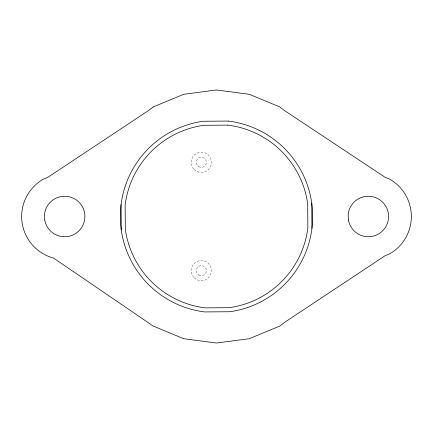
<?xml version="1.0" encoding="UTF-8"?>
<svg xmlns="http://www.w3.org/2000/svg" width="433" height="433" viewBox="0 0 433 433"><rect width="100%" height="100%" fill="white"/><g stroke="black" fill="none" stroke-linecap="round" stroke-linejoin="round"><path stroke-width="0.32" stroke-dasharray="2.17 1.62" d="M198.785 166.732A5.061 5.061 0 0 0 206.379 162.348A5.061 5.061 0 0 0 198.785 157.964A5.061 5.061 0 0 0 198.785 166.732M198.785 275.036A5.061 5.061 0 0 0 206.379 270.652A5.061 5.061 0 0 0 198.785 266.268A5.061 5.061 0 0 0 198.785 275.036M194.157 169.503A10.121 10.121 0 0 0 211.093 164.968A10.121 10.121 0 0 0 198.698 152.568A10.121 10.121 0 0 0 194.157 169.503M194.222 277.872A10.121 10.121 0 0 0 211.115 273.185A10.121 10.121 0 0 0 198.612 260.899A10.121 10.121 0 0 0 194.222 277.872"/><path stroke-width="0.65" d="M311.744 203.25L311.928 228.353M121.072 204.647L121.256 229.75M153.239 106.924L148.508 110.556L47.917 177.276L43.159 179.246A43.019 43.019 0 0 0 53.535 258.052L153.239 326.076L183.754 338.714L216.5 343.028L249.246 338.714L279.761 326.076L284.492 322.444L385.083 255.724L389.841 253.754A43.019 43.019 0 0 0 389.841 179.246L385.083 177.276L284.492 110.556L279.761 106.924L249.246 94.286L216.5 89.972L183.754 94.286L153.239 106.924M228.353 121.072L203.25 121.256A96.158 96.158 0 0 0 204.647 311.928L229.75 311.744A96.158 96.158 0 0 0 228.353 121.072M227.85 125.126L203.813 125.305A92.077 92.077 0 0 0 125.126 205.15L125.305 229.187A92.077 92.077 0 0 0 205.15 307.874L229.187 307.695A92.077 92.077 0 0 0 307.874 227.85L307.695 203.813A92.077 92.077 0 0 0 227.85 125.126M348.403 220.072L348.159 214.795A20.243 20.243 0 0 1 378.404 198.936A20.243 20.243 0 0 1 379.99 233.051A20.243 20.243 0 0 1 348.403 220.072M44.745 220.072L44.496 214.795A20.243 20.243 0 0 1 74.741 198.936A20.243 20.243 0 0 1 76.327 233.051A20.243 20.243 0 0 1 44.745 220.072"/></g></svg>
